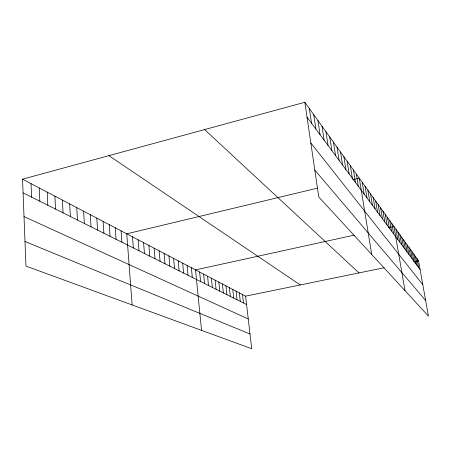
<?xml version="1.0" encoding="UTF-8"?>
<svg xmlns="http://www.w3.org/2000/svg" width="451" height="451" viewBox="0 0 451 451"><rect width="100%" height="100%" fill="white"/><g stroke="black" fill="none" stroke-linecap="round" stroke-linejoin="round"><path stroke-width="0.68" d="M22.55 179.182L245.609 296.149L251.72 348.73L25.949 266.096L22.55 179.182L304.842 102.27L418.511 260.717L428.45 316.117L318.772 196.98L304.842 102.27M317.662 188.112L126.748 233.821L132.149 304.966M352.654 179.735L359.278 178.145L371.725 254.499M354.21 235.134L195.537 269.895L201.552 330.369M388.565 227.608L393.915 226.436L405.009 290.658M245.609 296.149L384.19 267.747M413.849 261.67L418.511 260.717M24.985 241.505L250.006 333.994M24.016 216.615L248.259 318.964M23.086 192.876L246.584 304.526M108.922 155.651L300.265 284.947M204.641 129.572L358.996 272.911M314.821 170.106L425.659 300.575M310.829 142.967L422.818 284.739M307.03 117.142L420.095 269.535M416.995 258.598L418.59 267.505M415.444 256.439L417.051 265.43M413.86 254.234L415.478 263.311M412.242 251.979L413.871 261.152M410.59 249.674L412.231 258.942M408.905 247.323L410.557 256.681M407.174 244.916L408.843 254.37M405.41 242.452L407.09 252.008M403.606 239.938L405.297 249.589M401.756 237.361L403.465 247.12M399.868 234.723L401.587 244.589M397.929 232.028L399.665 241.995M395.95 229.266L397.692 239.34M391.84 223.533L393.61 233.838M389.703 220.562L391.496 230.985M387.522 217.517L389.326 228.059M385.278 214.394L387.099 225.06M382.984 211.192L384.81 221.982M380.621 207.9L382.471 218.82M378.203 204.529L380.063 215.578M375.717 201.061L377.588 212.246M373.163 197.504L375.052 208.824M370.536 193.845L372.441 205.312M367.841 190.085L369.764 201.693M365.068 186.218L367.001 197.978M362.215 182.238L364.166 194.15M356.369 174.097L358.353 186.319M353.381 169.926L355.377 182.311M350.303 165.641L352.316 178.179M347.135 161.221L349.159 173.928M343.871 156.672L345.911 169.548M340.505 151.981L342.563 165.038M337.032 147.144L339.107 160.381M333.458 142.155L335.544 155.578M329.76 137.008L331.863 150.617M325.949 131.686L328.063 145.498M322.008 126.195L324.139 140.205M317.932 120.518L320.08 134.731M313.716 114.644L315.88 129.071M309.358 108.561L311.534 123.213M242.491 294.514L243.461 302.965M239.306 292.846L240.282 301.375M236.065 291.143L237.034 299.757M232.75 289.407L233.725 298.1M229.373 287.631L230.343 296.414M225.923 285.827L226.892 294.689M222.405 283.978L223.375 292.93M218.808 282.095L219.778 291.132M215.138 280.167L216.102 289.3M211.384 278.199L212.353 287.422M207.55 276.192L208.514 285.511M203.638 274.14L204.596 283.549M199.635 272.038L200.594 281.548M191.354 267.697L192.306 277.41M187.069 265.453L188.016 275.268M182.683 263.153L183.63 273.075M178.201 260.802L179.137 270.831M173.607 258.389L174.537 268.537M168.9 255.926L169.83 266.18M164.085 253.4L165.004 263.773M159.147 250.807L160.06 261.304M154.084 248.157L154.986 258.767M148.892 245.434L149.788 256.174M143.57 242.644L144.455 253.507M138.107 239.78L138.987 250.773M132.504 236.837L133.366 247.971M121.065 230.839L121.905 242.243M115.236 227.783L116.065 239.323M109.249 224.643L110.061 236.324M103.099 221.418L103.899 233.246M96.779 218.109L97.563 230.083M90.285 214.704L91.051 226.83M83.61 211.203L84.36 223.487M76.743 207.601L77.471 220.043M69.674 203.891L70.379 216.503M62.401 200.081L63.078 212.855M54.904 196.151L55.563 209.101M47.186 192.103L47.812 205.233M39.226 187.926L39.829 201.242M31.018 183.625L31.587 197.126"/></g></svg>
